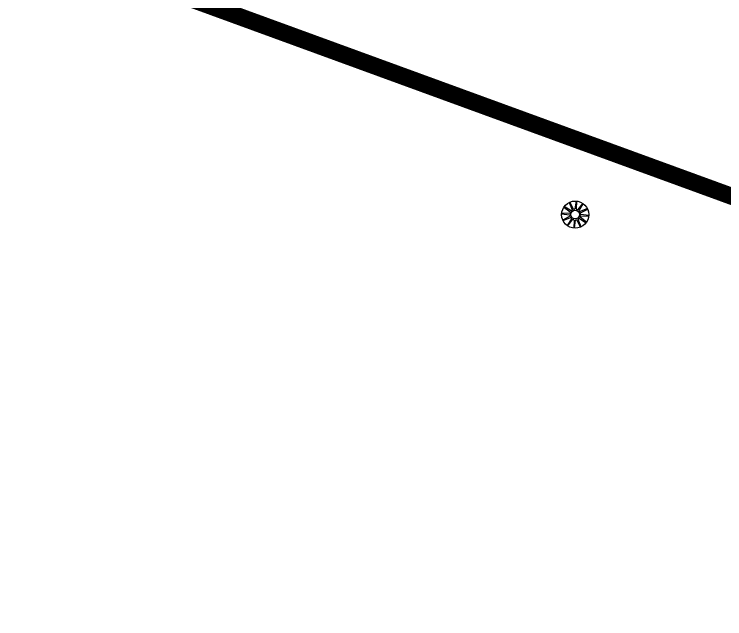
# Model space of a CAD drawing. Extents: x -11 to 40589024741, y -2 to 3380586937.
# Drawn here: x 40588191051 to 40588199367, y 3380340515 to 3380347597 of the extents above; entities that cross this region are included whole.
import ezdxf

# ---------------------------------------------------------------- set-up
doc = ezdxf.new("R2010")
doc.units = 0
doc.header["$LTSCALE"] = 10
doc.header["$MEASUREMENT"] = 0
doc.layers.add('0-WALL', color=252, linetype='Continuous')
doc.layers.add('虹吸雨水斗', color=6, linetype='Continuous')

# ---------------------------------------------------------------- blocks, each defined once
blk = doc.blocks.new('“奔腾”虹吸雨水斗')
at = {"layer": '虹吸雨水斗', "lineweight": 25}
for p, q in [((946981.6, 86752.9), (947040.4, 86687.5)), ((947051.9, 86699), (946986.6, 86757.8)), ((947047.9, 86793.3), (947066.1, 86707.2)), ((947081.9, 86711.4), (947054.7, 86795)), ((947125.5, 86795.1), (947098.3, 86711.4)), ((947114, 86707.2), (947132.2, 86793.2)), ((947193.6, 86757.9), (947128.2, 86699)), ((947139.7, 86687.5), (947198.5, 86752.9)), ((946944.4, 86684.8), (947028, 86657.6)), ((947032.2, 86673.3), (946946.2, 86691.6)), ((947233.9, 86691.6), (947147.9, 86673.3)), ((947152.1, 86657.6), (947235.7, 86684.8)), ((947028, 86641.2), (946944.4, 86614)), ((946946.2, 86607.2), (947032.2, 86625.5)), ((947040.4, 86611.3), (946981.6, 86545.9)), ((946986.6, 86540.9), (947051.9, 86599.8)), ((947066.1, 86591.6), (947047.9, 86505.6)), ((947132.3, 86505.5), (947114, 86591.6)), ((947128.2, 86599.8), (947193.5, 86540.9)), ((947198.6, 86545.9), (947139.7, 86611.3)), ((947147.9, 86625.5), (947233.9, 86607.2)), ((947235.8, 86614), (947152.1, 86641.2)), ((947054.7, 86503.7), (947081.9, 86587.4)), ((947098.3, 86587.4), (947125.4, 86503.7))]:
    blk.add_line(p, q, dxfattribs=at)
for radius in [150, 47.6]:
    blk.add_circle((947090.1, 86649.4), radius, dxfattribs=at)
for centre, start, end in [((947033.5, 86682), 261.63817, 38.36747), ((947057.4, 86705.9), 231.63817, 8.36747), ((947090.1, 86714.7), 201.63817, 338.36747), ((947122.7, 86705.9), 171.63817, 308.36747), ((947146.6, 86682), 141.63817, 278.36747), ((947024.8, 86649.4), 291.63817, 68.36747), ((947033.5, 86616.7), 321.63817, 98.36747), ((947057.4, 86592.8), 351.63817, 128.36747), ((947090.1, 86584.1), 21.63817, 158.36747), ((947122.7, 86592.8), 51.63817, 188.36747), ((947146.6, 86616.7), 81.63817, 218.36747), ((947155.4, 86649.4), 111.63817, 248.36747)]:
    blk.add_arc(centre, 8.82, start, end, dxfattribs=at)

msp = doc.modelspace()

# ---------------------------------------------------------------- hatches: boundary and pattern name
at = {"layer": '0-WALL'}
h = msp.add_hatch(dxfattribs=at)
h.set_pattern_fill('草坪或沼泽', color=256, scale=400, angle=-0.200256636)
h.set_pattern_definition([(359.79974, (40586781652.2, 3380096977.4), (1605.5824, 1594.398), [240, -48, 64, -48, 240, -960]), (359.79974, (40586781572.4, 3380097025.7), (1605.5824, 1594.398), [160, -120, 240, -120, 160, -800]), (359.79974, (40586782134.6, 3380097663.7), (1605.5824, 1594.398), [200, -80, 200, -1120]), (359.79974, (40586781335.8, 3380097986.5), (1605.5824, 1594.398), [80, -160, 80, -1280]), (89.79974, (40586781495.8, 3380097986), (-1594.398, 1605.5824), [144, -1456]), (89.79974, (40586781972.4, 3380097024.3), (-1594.398, 1605.5824), [160, -1440]), (89.79974, (40586782374.6, 3380097662.9), (-1594.398, 1605.5824), [160, -1440]), (44.79974, (40586782180.3, 3380097007.6), (5.5922, 1599.9902), [160, -2102.7417]), (134.79974, (40586781764.3, 3380097009), (-1599.9902, 5.5922), [160, -2102.7417]), (63.23469, (40586782132.4, 3380097015.7), (5.5922, 1599.99023), [160, -3417.7088]), (75.7635, (40586782052.4, 3380097024), (5.59221, 1599.99023), [160, -6436.969]), (75.7635, (40586782454.64, 3380097662.6), (5.59221, 1599.99023), [128, -6468.969]), (75.7635, (40586781527.76, 3380097985.85), (5.59221, 1599.99023), [112, -6484.969]), (103.835987, (40586781892.4, 3380097024.57), (5.59221, 1599.99023), [160, -6436.969]), (103.835987, (40586782294.64, 3380097663.17), (5.59221, 1599.99023), [128, -6468.969]), (103.835987, (40586781463.76, 3380097986.07), (5.59221, 1599.99023), [112, -6484.969]), (116.364795, (40586781812.4, 3380097016.85), (5.5922, 1599.99023), [160, -3417.7069])])
edge = h.paths.add_edge_path()
edge.add_line((40588347473.747322, 3380325610.238097), (40588347683.541443, 3380326090.42787))
edge.add_line((40588347683.541443, 3380326090.42787), (40588351031.622383, 3380333884.752417))
edge.add_line((40588351031.622383, 3380333884.752417), (40588372861.52964, 3380393921.616653))
edge.add_line((40588372861.52964, 3380393921.616653), (40588366317.647476, 3380408240.876073))
edge.add_line((40588366317.647476, 3380408240.876073), (40588343550.448486, 3380418434.399735))
edge.add_line((40588343550.448486, 3380418434.399735), (40588326726.773811, 3380429801.632178))
edge.add_line((40588326726.773811, 3380429801.632178), (40588259625.315422, 3380459844.866894))
edge.add_line((40588259625.315422, 3380459844.866894), (40588073765.91951, 3380212575.66465))
edge.add_line((40588073765.91951, 3380212575.66465), (40588074114.249107, 3380212476.750173))
edge.add_line((40588074114.249107, 3380212476.750173), (40588253152.588203, 3380450673.037109))
edge.add_line((40588253152.588203, 3380450673.037109), (40588254435.224274, 3380450204.422307))
edge.add_line((40588254435.224258, 3380450204.422312), (40588256320.901672, 3380455368.658761))
edge.add_line((40588256320.90168, 3380455368.658754), (40588326766.815353, 3380429630.545198))
edge.add_line((40588326766.815353, 3380429630.5452), (40588324880.269547, 3380424466.932958))
edge.add_line((40588324880.269547, 3380424466.93296), (40588331455.159737, 3380422064.756639))
edge.add_line((40588331455.159737, 3380422064.756637), (40588332483.925163, 3380424880.513825))
edge.add_line((40588332483.925163, 3380424880.513825), (40588335301.736542, 3380423850.997883))
edge.add_line((40588335301.736542, 3380423850.997883), (40588334273.030251, 3380421035.31484))
edge.add_line((40588334273.030251, 3380421035.31484), (40588353055.227448, 3380414173.051638))
edge.add_line((40588353055.227448, 3380414173.051638), (40588361187.808113, 3380410524.8103))
edge.add_arc((40588348999.165817, 3380398232.729486), 17310.639832, -14.6199939483, 45.2420907397, ccw=False)
edge.add_line((40588365749.307037, 3380393863.402212), (40588366656.653191, 3380393529.94107))
edge.add_line((40588366656.653191, 3380393529.94107), (40588371065.316032, 3380391919.168731))
edge.add_line((40588371065.316032, 3380391919.168731), (40588346912.352768, 3380325815.879339))
edge.add_line((40588346912.352768, 3380325815.879339), (40588347473.747322, 3380325610.238097))

# ---------------------------------------------------------------- linework, layer by layer
msp.add_lwpolyline([(40588144837.202133, 3380289666.801241), (40588146535.032242, 3380294313.805506), (40588189424.896843, 3380349126.36341), (40588191045.055679, 3380348534.421943), (40588191659.868073, 3380350217.179041, 0.2033273801), (40588184563.836197, 3380346106.452574), (40588142722.23484, 3380290439.52598)], format="xyb", close=True, dxfattribs=at)
at = {"layer": '0-WALL', "color": 20, "true_color": 0xf72408, "const_width": 200}
msp.add_lwpolyline([(40588140496.068047, 3380277785.006165), (40588146540.460449, 3380294328.662395), (40588189424.896797, 3380349126.363404), (40588317658.966476, 3380302274.746078), (40588288901.096779, 3380223563.724436)], close=True, dxfattribs=at)

# ---------------------------------------------------------------- block references
at = {"layer": '虹吸雨水斗', "xscale": 1.061320754715, "yscale": 1.061320754715, "zscale": 1.061320754715, "rotation": 339.9297114489383}
msp.add_blockref('“奔腾”虹吸雨水斗', (40587221932.782806, 3380603816.969302), dxfattribs=at)

doc.saveas('drawing.dxf')
